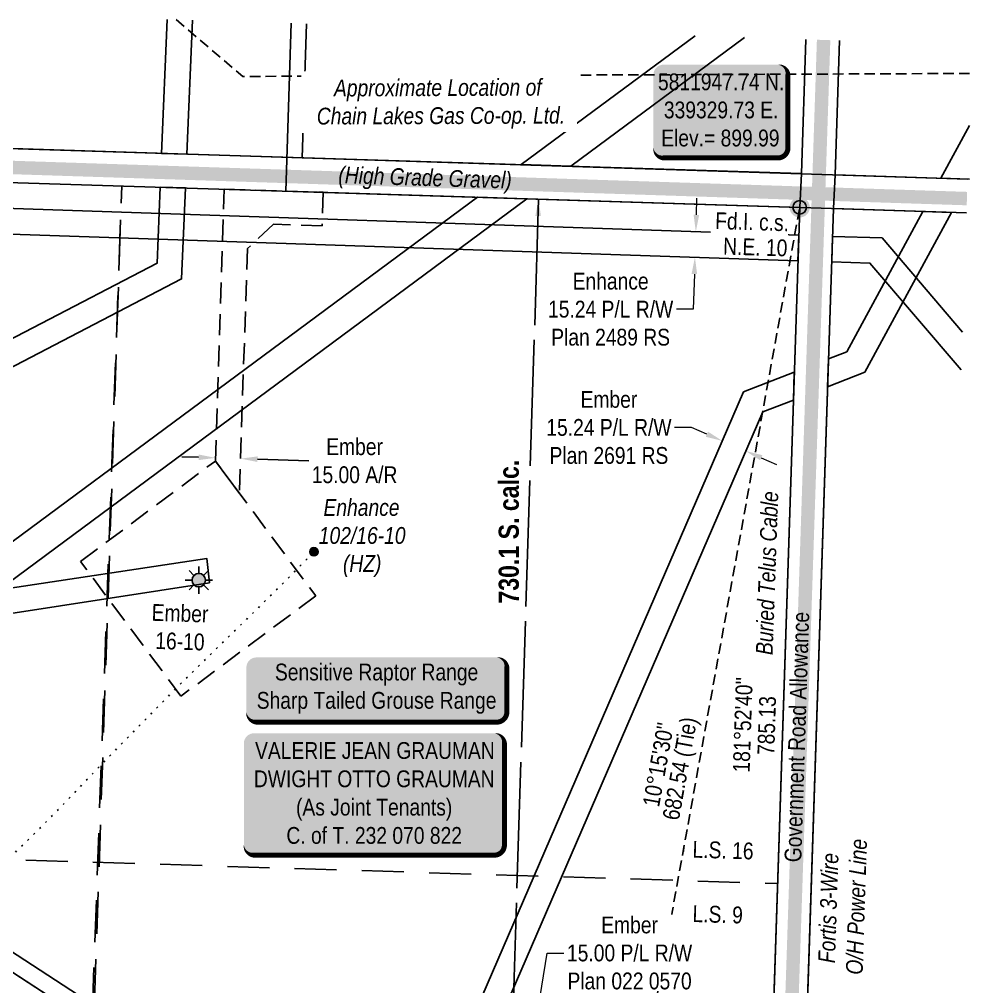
# Model space of a CAD drawing. Extents: x 337230 to 342918, y 5810288 to 5814863.
# Drawn here: x 338866 to 339433, y 5811484 to 5812060 of the extents above; entities that cross this region are included whole.
import ezdxf
from ezdxf.enums import TextEntityAlignment as Align

# ---------------------------------------------------------------- set-up
doc = ezdxf.new("R2010")
doc.units = 0
doc.header["$LTSCALE"] = 5
doc.header["$PDMODE"] = 34
doc.header["$PDSIZE"] = 0.03
for name, pattern in [('foc-ACCESSROAD', [3.75, 2.5, -1.25]), ('foc-COORDS', [16.75, 15, -1.75]), ('foc-DOT', [1, 0.2, -0.8]), ('foc-LSD', [8, 5, -3]), ('foc-TIELINE', [1.875, 1.25, -0.625]), ('UG_PIPE', [1.875, 1.25, -0.625])]:
    doc.linetypes.add(name, pattern=pattern)
doc.layers.get('Defpoints').update_dxf_attribs({"color": 9})
for name, color, linetype in [('ABADATA-DRILL', 8, 'foc-DOT'), ('ABADATA-DRILL-T', 8, 'Continuous'), ('AS-OWNER', 7, 'Continuous'), ('AS-PIPE-UG', 44, 'UG_PIPE'), ('AS-PIPE-UG-T', 44, 'Continuous'), ('AS-POWER', 104, 'foc-POWER'), ('AS-ROADS', 254, 'Continuous'), ('AS-TELEPHONE-T', 224, 'Continuous'), ('AS-TELUS', 224, 'foc-TEL'), ('AS-WILDLIFE-BLOCK', 131, 'Continuous'), ('C-RW', 13, 'Continuous'), ('DETAIL-HZ-Existing', 8, 'foc-DOT'), ('DETAIL-T', 7, 'Continuous'), ('F-AR', 190, 'foc-ACCESSROAD'), ('F-RW', 190, 'Continuous'), ('F-WS', 190, 'foc-ACCESSROAD'), ('F-WS-S', 190, 'Continuous'), ('L-BD', 7, 'Continuous'), ('L-MON', 1, 'Continuous'), ('L-ROAD-T', 7, 'Continuous'), ('L-SEC', 7, 'Continuous'), ('L-SECTION-LSD', 7, 'foc-LSD'), ('L-TIE', 7, 'foc-TIELINE'), ('P-OFFSETS', 7, 'foc-COORDS')]:
    doc.layers.add(name, color=color, linetype=linetype)
for name, color, linetype, lineweight in [('C-RW-T', 13, 'Continuous', 9), ('F-RW-T', 190, 'Continuous', 9), ('F-WS-T', 190, 'Continuous', 9), ('T-TEXT', 48, 'Continuous', 18)]:
    doc.layers.add(name, color=color, linetype=linetype, lineweight=lineweight)
doc.styles.add('100L', font='ARIALN.TTF', dxfattribs={"height": 11})
doc.styles.add('80', font='ARIALN.TTF', dxfattribs={"height": 10})
doc.styles.add('80CG', font='ARIALN.TTF', dxfattribs={"height": 10})
doc.styles.add('80L', font='ARIALN.TTF', dxfattribs={"height": 10})
doc.styles.add('80LS', font='ARIALNI.TTF', dxfattribs={"height": 10})
doc.styles.add('foc-LtypeFont', font='ARIALN.TTF', dxfattribs={"height": 7.35})
doc.linetypes.add('foc-POWER', pattern='A,6,-1,["P",foc-LtypeFont,S=0.2,R=0,X=-0.625,Y=-0.75],-1.24,4', length=12.24)
doc.linetypes.add('foc-POWER-NOLINE', pattern='A,0,-4,["P",foc-LtypeFont,S=0.2,R=0,X=-0.625,Y=-0.75],-8.24', length=12.24)
doc.linetypes.add('foc-TEL', pattern='A,2,-1,["T",foc-LtypeFont,S=0.2,R=0,X=-0.425,Y=-0.75],-1.24,8', length=12.24)
doc.linetypes.add('foc-TEL-NOLINE', pattern='A,0,-2,["T",foc-LtypeFont,S=0.2,R=0,X=-0.425,Y=-0.75],-10.24', length=12.24)
doc.dimstyles.new('Compass 5 000', dxfattribs={"dimscale": 5, "dimtxt": 9, "dimasz": 2, "dimexe": 0.2, "dimexo": 0.0625, "dimgap": 0.5, "dimtad": 0, "dimtih": 1, "dimtoh": 1, "dimzin": 0, "dimdsep": 46, "dimtxsty": '80CG', "dimcen": 0.1, "dimse1": 1, "dimse2": 1, "dimclrd": 256, "dimclrt": 256, "dimaunit": 1, "dimadec": 4, "dimazin": 0, "dimtfac": 0.06, "dimtofl": 0, "dimtmove": 0, "dimatfit": 1, "dimfxl": 0.2, "dimtolj": 1, "dimtzin": 0, "dimlwd": -1, "dimarcsym": 0})

# ---------------------------------------------------------------- blocks, each defined once
blk = doc.blocks.new('*U53')
h = blk.add_hatch(color=255)
edge = h.paths.add_edge_path()
edge.add_line((-71.5, -20), (71.5, -20))
edge.add_arc((71.5, -14), 6, 270, 360)
edge.add_line((77.5, -14), (77.5, 12.5))
edge.add_arc((71.5, 12.5), 6, 0, 90)
edge.add_line((71.5, 18.5), (-71.5, 18.5))
edge.add_arc((-71.5, 12.5), 6, 90, 180)
edge.add_line((-77.5, 12.5), (-77.5, -14))
edge.add_arc((-71.5, -14), 6, 180, 270)
at = {"color": 131, "flags": 128}
blk.add_lwpolyline([(-71.5, -20, 3, 3, 0), (71.5, -20, 3, 3, 0.414214), (77.5, -14, 3, 3, 0), (77.5, 12.5, 3, 0, 0.414214), (71.5, 18.5, 0, 0, 0), (-71.5, 18.5, 0, 0, 0.414214), (-77.5, 12.5, 0, 0, 0), (-77.5, -14, 0, 3, 0.414214)], format="xyseb", close=True, dxfattribs=at)
at = {"color": 131, "style": '80'}
blk.add_attdef('ENTER_TEXT_001', (-35.99, -5), '', height=10, dxfattribs=at)
blk = doc.blocks.new('*D59')
at = {"layer": 'C-RW-T', "transparency": 16777216}
for p, q in [((339268.29, 5811943.3), (339268.63, 5811953.29)), ((339267.08, 5811908.07), (339266.36, 5811887.13)), ((339266.36, 5811887.13), (339256.36, 5811887.13))]:
    blk.add_line(p, q, dxfattribs=at)
for points in [[(339266.62, 5811943.36), (339269.95, 5811943.24), (339267.94, 5811933.3)], [(339265.41, 5811908.13), (339268.74, 5811908.02), (339267.42, 5811918.07)]]:
    blk.add_solid(points, dxfattribs=at)
at = {"layer": 'Defpoints', "color": 0, "transparency": 16777216}
for p in [(339211.51, 5811935.25), (339210.99, 5811920.01), (339267.42, 5811918.07)]:
    blk.add_point(p, dxfattribs=at)
at = {"layer": 'C-RW-T', "transparency": 16777216, "insert": (339217.27, 5811887.13), "char_height": 10, "attachment_point": 5, "style": '80CG'}
blk.add_mtext('\\A1;Enhance\\P15.24 P/L R/W\\PPlan 2489 RS', dxfattribs=at)
blk = doc.blocks.new('*D65')
at = {"layer": 'C-RW-T', "transparency": 16777216}
for p, q in [((339177.7, 5811380.19), (339187.68, 5811443.66)), ((339187.68, 5811443.66), (339197.68, 5811443.66)), ((339173.02, 5811350.48), (339171.47, 5811340.6))]:
    blk.add_line(p, q, dxfattribs=at)
for points in [[(339176.05, 5811380.45), (339179.34, 5811379.93), (339176.14, 5811370.31)], [(339171.38, 5811350.74), (339174.67, 5811350.22), (339174.58, 5811360.36)]]:
    blk.add_solid(points, dxfattribs=at)
at = {"layer": 'Defpoints', "color": 0, "transparency": 16777216}
for p in [(339174.58, 5811360.36), (339287.7, 5811352.76), (339286.14, 5811342.81)]:
    blk.add_point(p, dxfattribs=at)
at = {"layer": 'C-RW-T', "transparency": 16777216, "insert": (339236.77, 5811443.66), "char_height": 10, "attachment_point": 5, "style": '80CG', "bg_fill": 3, "box_fill_scale": 1.1, "bg_fill_color": 256, "bg_fill_true_color": 13158600, "bg_fill_transparency": 0}
blk.add_mtext('\\A1;Enhance\\P10.06 P/L R/W\\PPlan 3084 NY', dxfattribs=at)
blk = doc.blocks.new('*D66')
at = {"layer": 'Defpoints', "color": 0, "transparency": 16777216}
for p in [(339283.7, 5811808.83), (339251.42, 5811734.2), (339265.39, 5811728.16)]:
    blk.add_point(p, dxfattribs=at)
at = {"layer": 'F-RW-T', "transparency": 16777216}
for p, q in [((339265.34, 5811816.77), (339255.34, 5811816.77)), ((339274.52, 5811812.8), (339265.34, 5811816.77)), ((339306.85, 5811798.81), (339316.03, 5811794.84))]:
    blk.add_line(p, q, dxfattribs=at)
for points in [[(339275.18, 5811814.33), (339273.86, 5811811.27), (339283.7, 5811808.83)], [(339307.51, 5811800.34), (339306.19, 5811797.28), (339297.67, 5811802.78)]]:
    blk.add_solid(points, dxfattribs=at)
at = {"layer": 'F-RW-T', "transparency": 16777216, "insert": (339216.26, 5811816.77), "char_height": 10, "attachment_point": 5, "style": '80CG'}
blk.add_mtext('\\A1;Ember\\P15.24 P/L R/W\\PPlan 2691 RS', dxfattribs=at)
blk = doc.blocks.new('*D69')
at = {"layer": 'Defpoints', "color": 0, "transparency": 16777216}
for p in [(339160.98, 5811387.94), (339178.27, 5811385.19), (339175.92, 5811370.41)]:
    blk.add_point(p, dxfattribs=at)
at = {"layer": 'F-RW-T', "transparency": 16777216}
for p, q in [((339162.55, 5811397.82), (339179.45, 5811504.14)), ((339179.45, 5811504.14), (339189.45, 5811504.14)), ((339157.06, 5811363.29), (339155.49, 5811353.41))]:
    blk.add_line(p, q, dxfattribs=at)
for points in [[(339160.9, 5811398.08), (339164.19, 5811397.56), (339160.98, 5811387.94)], [(339155.41, 5811363.55), (339158.7, 5811363.03), (339158.63, 5811373.17)]]:
    blk.add_solid(points, dxfattribs=at)
at = {"layer": 'F-RW-T', "transparency": 16777216, "insert": (339228.54, 5811504.14), "char_height": 10, "attachment_point": 5, "style": '80CG', "bg_fill": 3, "box_fill_scale": 1.1, "bg_fill_color": 256, "bg_fill_true_color": 13158600, "bg_fill_transparency": 0}
blk.add_mtext('\\A1;Ember\\P15.00 P/L R/W\\PPlan 022 0570', dxfattribs=at)
blk = doc.blocks.new('*U54')
h = blk.add_hatch(color=59)
edge = h.paths.add_edge_path()
edge.add_line((-71.5, -37), (71.5, -37))
edge.add_arc((71.5, -31), 6, 270, 360)
edge.add_line((77.5, -31), (77.5, 29.5))
edge.add_arc((71.5, 29.5), 6, 0, 90)
edge.add_line((71.5, 35.5), (-71.5, 35.5))
edge.add_arc((-71.5, 29.5), 6, 90, 180)
edge.add_line((-77.5, 29.5), (-77.5, -31))
edge.add_arc((-71.5, -31), 6, 180, 270)
at = {"color": 1, "flags": 128}
blk.add_lwpolyline([(-71.5, -37, 3, 3, 0), (71.5, -37, 3, 3, 0.414214), (77.5, -31, 3, 3, 0), (77.5, 29.5, 3, 0, 0.414214), (71.5, 35.5, 0, 0, 0), (-71.5, 35.5, 0, 0, 0.414214), (-77.5, 29.5, 0, 0, 0), (-77.5, -31, 0, 3, 0.414214)], format="xyseb", close=True, dxfattribs=at)
blk.add_lwpolyline([(-23.19, -12.72, 0, 7.5, 0), (0, 0, 0, 0, 0)], format="xyseb", dxfattribs=at)
at = {"color": 1, "style": '80'}
blk.add_attdef('ENTER_TEXT_001', (-35.99, -5), '', height=10, dxfattribs=at)
blk = doc.blocks.new('GAS')
h = blk.add_hatch(color=255)
h.dxf.hatch_style = 1
edge = h.paths.add_edge_path()
edge.add_arc((0, 0), 0.9, 0, 360)
for p, q in [((0, 0.81), (0, 1.62)), ((-0.81, 0), (-1.62, 0)), ((-0.57, 0.57), (-1.14, 1.14)), ((0.57, 0.57), (1.14, 1.14)), ((1.62, 0), (0.81, 0)), ((-0.57, -0.57), (-1.14, -1.14)), ((0, -0.81), (0, -1.62)), ((1.14, -1.14), (0.57, -0.57))]:
    blk.add_line(p, q)
blk.add_circle((0, 0), 0.8)
blk = doc.blocks.new('*D70')
at = {"layer": 'Defpoints', "color": 0, "transparency": 16777216}
for p in [(338984.44, 5811869.13), (338999.42, 5811868.65), (338982.2, 5811798.74)]:
    blk.add_point(p, dxfattribs=at)
at = {"layer": 'F-WS-S', "transparency": 16777216}
for p, q in [((338972.2, 5811799.05), (338962.21, 5811799.37)), ((339007.18, 5811797.94), (339037.67, 5811796.97))]:
    blk.add_line(p, q, dxfattribs=at)
for points in [[(338972.25, 5811800.72), (338972.15, 5811797.39), (338982.2, 5811798.74)], [(339007.23, 5811799.61), (339007.13, 5811796.28), (338997.19, 5811798.26)]]:
    blk.add_solid(points, dxfattribs=at)
at = {"layer": 'F-WS-S', "transparency": 16777216, "insert": (339064.95, 5811796.97), "char_height": 10, "attachment_point": 5, "style": '80CG'}
blk.add_mtext('\\A1;Ember\\P15.00 A/R', dxfattribs=at)
blk = doc.blocks.new('fdia')
at = {"color": 255, "const_width": 1}
blk.add_lwpolyline([(-0.5, 0, 1), (0.5, 0, 1)], format="xyb", close=True, dxfattribs=at)
blk = doc.blocks.new('Fdiaa')
blk.add_blockref('fdia', (0, 0))
blk = doc.blocks.new('fdib')
at = {"color": 1, "const_width": 1.6}
blk.add_lwpolyline([(-0.4, 0, 1), (0.4, 0, 1)], format="xyb", close=True, dxfattribs=at)
at = {"color": 1}
blk.add_circle((0, 0), 0.8, dxfattribs=at)
blk = doc.blocks.new('Fdibb')
blk.add_blockref('fdib', (0, 0))
blk = doc.blocks.new('fdicc')
for name in ['Fdibb', 'Fdiaa']:
    blk.add_blockref(name, (0, 0))
blk = doc.blocks.new('FDI')
blk.add_blockref('fdicc', (0, 0))
blk = doc.blocks.new('*U93')
h = blk.add_hatch(color=254)
edge = h.paths.add_edge_path()
edge.add_line((-34, -28.5), (34, -28.5))
edge.add_arc((34, -22.5), 6, 270, 360)
edge.add_line((40, -22.5), (40, 21))
edge.add_arc((34, 21), 6, 0, 90)
edge.add_line((34, 27), (-34, 27))
edge.add_arc((-34, 21), 6, 90, 180)
edge.add_line((-40, 21), (-40, -22.5))
edge.add_arc((-34, -22.5), 6, 180, 270)
at = {"color": 1, "flags": 128}
blk.add_lwpolyline([(-34, -28.5, 3, 3, 0), (34, -28.5, 3, 3, 0.414214), (40, -22.5, 3, 3, 0), (40, 21, 3, 0, 0.414214), (34, 27, 0, 0, 0), (-34, 27, 0, 0, 0.414214), (-40, 21, 0, 0, 0), (-40, -22.5, 0, 3, 0.414214)], format="xyseb", close=True, dxfattribs=at)
blk.add_lwpolyline([(-32.46, -17.05, 0, 10, 0), (0, 0, 5, 5, 0)], format="xyseb", dxfattribs=at)
at = {"color": 1, "style": '80'}
blk.add_attdef('ENTER_TEXT_001', (-35.99, -5), '', height=10, dxfattribs=at)
blk = doc.blocks.new('BH-Existing')
at = {"layer": 'ABADATA-DRILL-T'}
h = blk.add_hatch(color=256, dxfattribs=at)
h.dxf.hatch_style = 1
edge = h.paths.add_edge_path()
edge.add_arc((0, 0), 0.5, 0, 360)
blk.add_circle((0, 0), 0.5, dxfattribs=at)

msp = doc.modelspace()

# ---------------------------------------------------------------- linework, layer by layer
at = {"layer": 'ABADATA-DRILL', "flags": 128}
msp.add_lwpolyline([(338489.79, 5811279.648), (338500.55, 5811285.161), (338517.96, 5811293.94), (338535.35, 5811302.731), (338552.616, 5811311.725), (338569.856, 5811320.81), (338587.053, 5811329.817), (338604.192, 5811338.876), (338621.421, 5811347.962), (338633.948, 5811354.621), (338638.614, 5811357.148), (338655.484, 5811366.846), (338671.964, 5811377.178), (338688.036, 5811388.163), (338703.469, 5811400.109), (338718.092, 5811412.983), (338731.808, 5811426.547), (338731.974, 5811426.722), (338745.027, 5811441.149), (338757.45, 5811455.866), (338770.08, 5811470.767), (338782.8, 5811485.395), (338795.881, 5811499.75), (338809.411, 5811513.731), (338823.41, 5811527.396), (338837.636, 5811540.673), (338851.928, 5811553.798), (338866.204, 5811567.074), (338880.02, 5811580.645), (338893.65, 5811594.642), (338907.134, 5811608.764), (338920.625, 5811622.786), (338934.232, 5811636.714), (338947.931, 5811650.669), (338961.664, 5811664.473), (338975.534, 5811678.152), (338989.523, 5811691.807), (339003.471, 5811705.444), (339017.36, 5811719.113), (339030.99, 5811732.8), (339040.756, 5811742.833)], dxfattribs=at)
at = {"layer": 'AS-PIPE-UG', "flags": 128}
msp.add_lwpolyline([(338958.876, 5812059.433), (338998.434, 5812025.637), (339431.734, 5812027.411)], dxfattribs=at)
at = {"layer": 'AS-POWER', "flags": 128}
msp.add_lwpolyline([(339033.807, 5811977.293), (339036.342, 5812056.999)], dxfattribs=at)
at = {"layer": 'AS-ROADS', "const_width": 7.998, "flags": 128}
for points in [[(339310.787, 5811042.563), (339313.861, 5811145.478), (339316.84, 5811226.003), (339343.972, 5812047.337)], [(338423.587, 5811985.751), (339429.222, 5811952.971)]]:
    msp.add_lwpolyline(points, dxfattribs=at)
at = {"layer": 'AS-TELUS', "flags": 128}
for points in [[(339023.963, 5811957.457), (339027.14, 5812057.288)], [(339023.963, 5811957.457), (339330.157, 5811947.744)]]:
    msp.add_lwpolyline(points, dxfattribs=at)
at = {"layer": 'AS-TELUS', "linetype": 'foc-TEL-NOLINE', "flags": 128}
for points in [[(339299.812, 5811042.918), (339303.354, 5811143.219), (339329.732, 5811947.742), (339330.807, 5811967.834), (339333.39, 5812047.669)], [(339330.156, 5811947.745), (339428.933, 5811944.416)]]:
    msp.add_lwpolyline(points, dxfattribs=at)
at = {"layer": 'C-RW', "flags": 128}
msp.add_lwpolyline([(338784.875, 5811965.011), (338804.036, 5811964.397), (338815.306, 5811948.618), (339329.189, 5811931.194), (339328.69, 5811915.959), (338807.278, 5811933.647), (338784.875, 5811965.011)], close=True, dxfattribs=at)
for points in [[(338415.248, 5811739.975), (338505.789, 5811706.381), (338664.243, 5811602.961), (338685.937, 5811619.026), (339138.063, 5811953.868), (339167.518, 5811952.925), (338853.343, 5811720.246), (338680.618, 5811592.335), (338685.198, 5811589.377), (338759.696, 5811123.449), (338762.012, 5811108.62), (338767.347, 5811076.127), (338769.71, 5811061.321), (338769.912, 5811060.05)], [(339426.543, 5811873.594), (339378.741, 5811929.58), (339349.293, 5811930.504), (339348.795, 5811915.319), (339371.51, 5811914.574), (339425.781, 5811851.013)]]:
    msp.add_lwpolyline(points, dxfattribs=at)
at = {"layer": 'F-AR'}
msp.add_lwpolyline([(338982.136, 5811796.837), (338987.283, 5811958.65), (339046.241, 5811956.775), (339045.605, 5811936.789), (339016.626, 5811937.711), (339001.16, 5811923.199), (338996.526, 5811777.505)], close=True, dxfattribs=at)
at = {"layer": 'F-RW', "flags": 128}
for points in [[(338968.443, 5812059.132), (338965.139, 5811979.428), (338950.135, 5811979.86), (338953.442, 5812059.603)], [(339267.528, 5812049.738), (339164.121, 5811973.16), (339193.573, 5811972.214), (339297.002, 5812048.812)], [(339430.689, 5811996.448), (339413.665, 5811965.044)], [(339413.665, 5811965.044), (339430.689, 5811964.474)], [(338411.581, 5811631.868), (338482.616, 5811667.173), (338526.885, 5811734.783), (338730.86, 5811784.921), (338962.087, 5811905.206), (338964.311, 5811959.333), (338949.318, 5811959.813), (338947.455, 5811914.508), (338725.435, 5811799.086), (338517.565, 5811747.944), (338472.32, 5811678.815), (338412.158, 5811648.902)], [(339326.518, 5811849.713), (339325.975, 5811833.146), (339307.772, 5811826.079), (339131.257, 5811418.256), (339120.879, 5811394.283), (339110.206, 5811370.486), (339103.942, 5811356.047), (339085.672, 5811358.921), (339073.799, 5811360.788), (339060.672, 5811361.988), (339062.033, 5811377.159), (339075.673, 5811375.918), (339078.119, 5811375.533), (339094.655, 5811372.932), (339098.976, 5811382.446), (339105.428, 5811396.753), (339115.807, 5811420.744), (339296.314, 5811837.985), (339326.518, 5811849.713)], [(338416.702, 5811782.818), (338503.3, 5811726.201), (338677.386, 5811612.694), (338693.763, 5811602.063), (338971.02, 5811421.087), (339021.528, 5811387.801), (339024.045, 5811386.487), (339033.833, 5811379.726), (339038.316, 5811379.32), (339062.033, 5811377.159), (339060.672, 5811361.988), (339028.933, 5811364.829), (338685.198, 5811589.377), (338680.618, 5811592.335), (338664.243, 5811602.961), (338494.958, 5811713.446), (338416.098, 5811765.006)], [(338853.343, 5811720.246), (338977.055, 5811738.942), (338978.56, 5811724.467), (338860.554, 5811706.168)], [(338715.761, 5811599.586), (338965.73, 5811436.564), (339049.887, 5811428.993), (339082.581, 5811426.056), (339150.833, 5811415.104), (339163.141, 5811397.916), (339212.441, 5811389.946), (339311.328, 5811386.411), (339311, 5811376.433), (339211.374, 5811379.93), (339151.17, 5811389.478), (339142.421, 5811401.264), (339109.794, 5811406.739), (339111.713, 5811411.282), (339080.964, 5811415.86), (339039.33, 5811419.63), (339034.478, 5811415.399), (338971.02, 5811421.087), (338706.432, 5811593.793)]]:
    msp.add_lwpolyline(points, dxfattribs=at)
msp.add_lwpolyline([(339346.904, 5811857.634), (339346.36, 5811841.057), (339368.455, 5811849.667), (339419.981, 5811944.704), (339402.953, 5811945.275), (339357.722, 5811861.845)], close=True, dxfattribs=at)
at = {"layer": 'F-WS'}
msp.add_lwpolyline([(338982.136, 5811796.837), (339041.832, 5811716.637), (338961.632, 5811656.941), (338901.936, 5811737.141)], close=True, dxfattribs=at)
at = {"layer": 'L-SEC'}
for p, q in [((339330.807, 5811967.834), (339333.39, 5812047.669)), ((339350.909, 5811967.168), (339353.493, 5812047.038)), ((338523.19, 5811973.11), (339329.732, 5811947.742)), ((339329.732, 5811947.742), (338523.19, 5811973.11)), ((339350.909, 5811967.168), (339429.612, 5811964.517)), ((339303.354, 5811143.219), (339329.732, 5811947.742)), ((339323.459, 5811142.56), (339349.837, 5811947.081)), ((339349.837, 5811947.081), (339428.933, 5811944.416)), ((339350.259, 5811947.093), (339350.259, 5811947.104))]:
    msp.add_line(p, q, dxfattribs=at)
at = {"layer": 'L-SECTION-LSD'}
for p, q in [((338869.217, 5810351.266), (338926.461, 5811960.426)), ((338899.619, 5811155.688), (338926.461, 5811960.426)), ((338509.537, 5811570.634), (339316.543, 5811545.481))]:
    msp.add_line(p, q, dxfattribs=at)
at = {"layer": 'P-OFFSETS'}
msp.add_line((339174.442, 5811952.626), (339151.494, 5811223.037), dxfattribs=at)
msp.add_solid([(339172.462, 5811942.686), (339174.442, 5811952.626), (339175.793, 5811942.581)], dxfattribs=at)

# ---------------------------------------------------------------- block references
at = {"layer": 'ABADATA-DRILL-T', "xscale": 5.000000000000013, "yscale": 5.000000000000013, "zscale": 5.000000000000013}
msp.add_blockref('BH-Existing', (339040.763, 5811742.865), dxfattribs=at)
at = {"layer": 'AS-OWNER', "color": 5}
ref = msp.add_blockref('*U54', (339076.595, 5811599.382), dxfattribs=at)
ref.add_attrib('ENTER_TEXT_001', 'VALERIE JEAN GRAUMAN', (339005.76, 5811619.642), dxfattribs={"layer": '0', "color": 1, "height": 10, "style": '80'})
ref.add_attrib('ENTER_TEXT_002', 'DWIGHT OTTO GRAUMAN', (339005.05, 5811602.798), dxfattribs={"layer": '0', "color": 1, "height": 10, "style": '80'})
ref.add_attrib('ENTER_TEXT_003', '(As Joint Tenants)', (339030.115, 5811585.96), dxfattribs={"layer": '0', "color": 1, "height": 10, "style": '80'})
ref.add_attrib('ENTER_TEXT_004', 'C. of T. 232 070 822', (339024.396, 5811569.116), dxfattribs={"layer": '0', "color": 1, "height": 10, "style": '80'})
at = {"layer": 'AS-WILDLIFE-BLOCK'}
ref = msp.add_blockref('*U53', (339078.069, 5811661.515), dxfattribs=dict(at, xscale=0.9997830000000048, yscale=0.9997830000000048, zscale=0.9997830000000048))
ref.add_attrib('ENTER_TEXT_001', 'Sensitive Raptor Range', (339017.577, 5811666.318), dxfattribs={"layer": '0', "color": 131, "height": 9.99783, "style": '80'})
ref.add_attrib('ENTER_TEXT_002', 'Sharp Tailed Grouse Range', (339006.751, 5811649.477), dxfattribs={"layer": '0', "color": 131, "height": 9.99783, "style": '80'})
at = {"layer": 'DETAIL-T'}
ref = msp.add_blockref('*U93', (339282.746, 5812005.65), dxfattribs=at)
ref.add_attrib('ENTER_TEXT_001', '5811947.74 N.', (339245.427, 5812017.422), dxfattribs={"layer": '0', "color": 1, "height": 10, "style": '80'})
ref.add_attrib('ENTER_TEXT_002', '339329.73 E.', (339248.926, 5812000.715), dxfattribs={"layer": '0', "color": 1, "height": 10, "style": '80'})
ref.add_attrib('ENTER_TEXT_003', 'Elev.= 899.99', (339247.357, 5811984.007), dxfattribs={"layer": '0', "color": 1, "height": 10, "style": '80'})
at = {"layer": 'F-WS-S', "xscale": 5.000000000000061, "yscale": 5.000000000000061, "zscale": 5.000000000000061}
msp.add_blockref('GAS', (338972.266, 5811725.971), dxfattribs=at)

# ---------------------------------------------------------------- texts
at = {"layer": 'AS-POWER', "insert": (339340.403, 5811488.762), "char_height": 9.99448, "attachment_point": 1, "rotation": 88.122109, "style": '80L'}
msp.add_mtext_dynamic_manual_height_columns('\\pi9.5816;{\\fArial Narrow|b0|i1|c0|p34;Fortis 3-Wire\\P\\pi0.064316; O/H Power Line}', width=83.84092, gutter_width=50.002, heights=[0], dxfattribs=at)
at = {"layer": 'AS-TELEPHONE-T', "insert": (339303.615, 5811681.391), "char_height": 10, "attachment_point": 1, "rotation": 87.987887, "style": '80L'}
msp.add_mtext_dynamic_manual_height_columns('\\pi0.27729;{\\fArial Narrow|b0|i1|c0|p34;Buried Telus Cable}', width=97.19169, gutter_width=49.978, heights=[0], dxfattribs=at)
at = {"layer": 'DETAIL-HZ-Existing', "insert": (339042.762, 5811774.238), "char_height": 10.00342, "attachment_point": 1, "style": '80L'}
msp.add_mtext_dynamic_manual_height_columns('\\pi3.7052;{\\fArial Narrow|b0|i1|c0|p34;Enhance \\P\\pi0.89383;102/16-10\\P\\pi15.271;(HZ)}', width=51.8116, gutter_width=49.989, heights=[0], dxfattribs=at)
at = {"layer": 'F-WS-T', "insert": (338938.529, 5811712.028), "char_height": 9.99783, "attachment_point": 1, "rotation": 358.091738, "style": '80L'}
msp.add_mtext_dynamic_manual_height_columns('\\pi5.9133;Ember\\P\\pi8.6549;16-10', width=44.80716, gutter_width=49.978, heights=[0], dxfattribs=at)
at = {"layer": 'L-BD', "style": '80L'}
for s, height, rotation, p in [("181°52'40''", 9.99779, 88.1221, (339295.882, 5811639.933)), ('785.13', 9.9978, 88.1221, (339310.122, 5811639.466)), ("10°15'30''", 9.9978, 79.7417, (339245.605, 5811616.232)), ('682.54 (Tie)', 9.99779, 79.7417, (339259.624, 5811613.694))]:
    msp.add_text(s, height=height, rotation=rotation, dxfattribs=at).set_placement(p, align=Align.MIDDLE)
at = {"layer": 'L-ROAD-T', "style": '80L'}
msp.add_text('Government Road Allowance', height=10, rotation=88.165634, dxfattribs=at).set_placement((339328.049, 5811632.648), align=Align.MIDDLE_CENTER)
at = {"layer": 'P-OFFSETS', "color": 14, "insert": (339150.666, 5811702.273), "char_height": 11.99735, "attachment_point": 1, "rotation": 90, "style": '80L'}
msp.add_mtext_dynamic_manual_height_columns('\\pi9.7484;{\\fArial Narrow|b1|i0|c0|p34;730.1 S. calc.}', width=103.56832, gutter_width=47.489, heights=[0], dxfattribs=at)
at = {"layer": 'T-TEXT', "style": '80LS'}
msp.add_text('(High Grade Gravel)', height=10, rotation=358.16611, dxfattribs=at).set_placement((339106.904, 5811965.511), align=Align.MIDDLE_CENTER)

# ---------------------------------------------------------------- dimensions: what is measured, and where the dimension line sits
at = {"layer": 'C-RW-T'}
dim = msp.add_linear_dim(base=(339267.42, 5811918.067), p1=(339211.512, 5811935.247), p2=(339210.988, 5811920.009), angle=268.029128, text='Enhance\\P15.24 P/L R/W\\PPlan 2489 RS', dimstyle='Compass 5 000', override={"dimtxt": 10}, dxfattribs=at)
dim.commit()
dim.dimension.update_dxf_attribs({"geometry": '*D59', "text_midpoint": (339217.269, 5811887.132), "dimtype": 161})
at = {"layer": 'F-RW-T'}
dim = msp.add_linear_dim(base=(339283.7, 5811808.828), p1=(339265.389, 5811728.156), p2=(339251.415, 5811734.201), angle=156.605703, text='Ember\\P15.24 P/L R/W\\PPlan 2691 RS', dimstyle='Compass 5 000', override={"dimtxt": 10}, dxfattribs=at)
dim.commit()
dim.dimension.update_dxf_attribs({"geometry": '*D66', "text_midpoint": (339216.258, 5811816.769), "dimtype": 161})
at = {"layer": 'F-WS-S'}
dim = msp.add_linear_dim(base=(338982.197, 5811798.737), p1=(338999.425, 5811868.652), p2=(338984.436, 5811869.129), angle=178.178116, text='Ember\\P15.00 A/R', dimstyle='Compass 5 000', override={"dimtxt": 10}, dxfattribs=at)
dim.commit()
dim.dimension.update_dxf_attribs({"geometry": '*D70', "text_midpoint": (339064.952, 5811796.972), "dimtype": 161})

# ---------------------------------------------------------------- next in the draw order: texts
at = {"layer": 'AS-PIPE-UG-T', "insert": (339038.261, 5812023.669), "char_height": 10, "attachment_point": 1, "rotation": 0.23461, "style": '80L', "bg_fill": 2}
msp.add_mtext_dynamic_manual_height_columns('\\pi14.402;{\\fArial Narrow|b0|i1|c0|p34;Approximate Location of\\P\\pi4.1361;Chain Lakes Gas Co-op. Ltd.}', width=153.84521, gutter_width=49.978, heights=[0], dxfattribs=at)
at = {"layer": 'L-MON', "insert": (339278.581, 5811944.893), "char_height": 10.00185, "attachment_point": 1, "rotation": 358.267585, "line_spacing_factor": 0.9, "style": '80L', "bg_fill": 3, "box_fill_scale": 1.15, "bg_fill_color": 256, "bg_fill_true_color": 256, "bg_fill_transparency": 0}
msp.add_mtext_dynamic_manual_height_columns('\\pi1.0445;Fd.I. c.s.\\P\\pi6.2569;N.E. 10', width=43.05092, gutter_width=49.989, heights=[0], dxfattribs=at)
at = {"layer": 'L-SECTION-LSD', "char_height": 10, "attachment_point": 1, "rotation": 358.214748, "style": '100L', "bg_fill": 3, "box_fill_scale": 1.5, "bg_fill_color": 256, "bg_fill_transparency": 0}
for s, width, insert in [('L.S. 16', 36.93327, (339266.171, 5811570.92)), ('L.S. 9', 30.52053, (339266.171, 5811532.635))]:
    msp.add_mtext_dynamic_manual_height_columns(s, width=width, gutter_width=54.988, heights=[0], dxfattribs=dict(at, insert=insert))

# ---------------------------------------------------------------- next in the draw order: linework, layer by layer
at = {"layer": 'AS-POWER', "linetype": 'foc-POWER-NOLINE', "flags": 128}
for points in [[(339319.917, 5811042.268), (339323.457, 5811142.509), (339349.837, 5811947.081), (339350.909, 5811967.168), (339353.494, 5812047.038)], [(338423.96, 5811996.753), (339033.807, 5811977.293), (339429.612, 5811964.517)]]:
    msp.add_lwpolyline(points, dxfattribs=at)
at = {"layer": 'L-SEC'}
msp.add_line((339330.807, 5811967.834), (338523.822, 5811993.216), dxfattribs=at)
at = {"layer": 'L-TIE'}
msp.add_line((339208.208, 5811276.264), (339329.732, 5811947.742), dxfattribs=at)

# ---------------------------------------------------------------- next in the draw order: block references
at = {"layer": 'L-MON', "xscale": 4.998894700000013, "yscale": 4.998894700000013, "zscale": 4.998894700000013}
msp.add_blockref('FDI', (339329.732, 5811947.742), dxfattribs=at)

# ---------------------------------------------------------------- next in the draw order: dimensions: what is measured, and where the dimension line sits
at = {"layer": 'C-RW-T', "color": 5}
dim = msp.add_linear_dim(base=(339174.577, 5811360.359), p1=(339287.702, 5811352.762), p2=(339286.136, 5811342.808), angle=261.059145, text='Enhance\\P10.06 P/L R/W\\PPlan 3084 NY', dimstyle='Compass 5 000', override={"dimtfill": 1}, dxfattribs=at)
dim.commit()
dim.dimension.update_dxf_attribs({"geometry": '*D65', "text_midpoint": (339236.769, 5811443.66), "dimtype": 161})

# ---------------------------------------------------------------- next in the draw order: dimensions: what is measured, and where the dimension line sits
at = {"layer": 'F-RW-T', "color": 5}
dim = msp.add_linear_dim(base=(339160.976, 5811387.943), p1=(339175.924, 5811370.415), p2=(339178.274, 5811385.193), angle=80.965596, text='Ember\\P15.00 P/L R/W\\PPlan 022 0570', dimstyle='Compass 5 000', override={"dimtfill": 1}, dxfattribs=at)
dim.commit()
dim.dimension.update_dxf_attribs({"geometry": '*D69', "text_midpoint": (339228.537, 5811504.142), "dimtype": 161})

doc.saveas('drawing.dxf')
